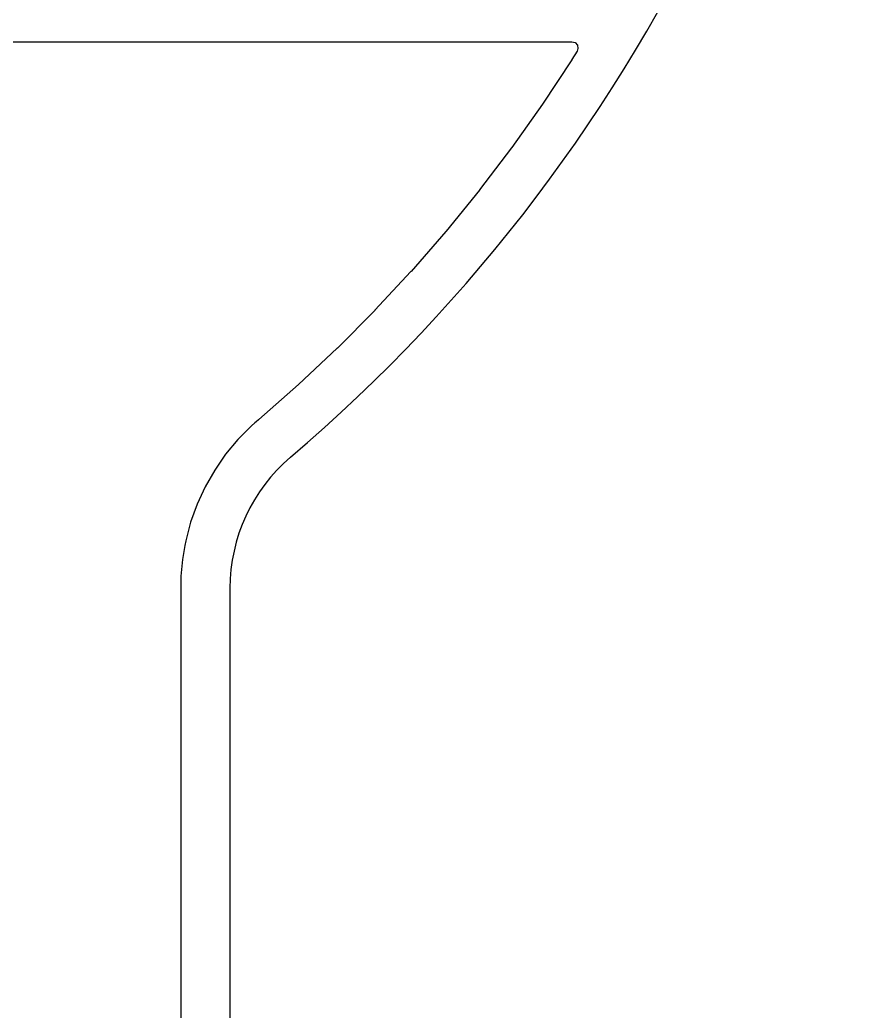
# Model space of a CAD drawing. Header units: millimetres. Extents: x -3894 to -3474, y -291 to 6.
# Drawn here: x -3792.33 to -3775.03, y -243.19 to -223.03 of the extents above; entities that cross this region are included whole.
import ezdxf

# ---------------------------------------------------------------- set-up
doc = ezdxf.new("R2010")
doc.units = ezdxf.units.MM
doc.layers.add('BLACK', color=7, linetype='Continuous')

msp = doc.modelspace()

# ---------------------------------------------------------------- linework, layer by layer
at = {"layer": 'BLACK', "linetype": 'Continuous'}
for p, q in [((-3811.786, -223.473), (-3781.098, -223.473)), ((-3781.098, -223.473), (-3781.031, -223.492)), ((-3781.031, -223.492), (-3780.985, -223.545)), ((-3780.985, -223.545), (-3780.976, -223.614)), ((-3780.993, -223.662), (-3781.101, -223.838)), ((-3780.976, -223.614), (-3780.993, -223.662)), ((-3781.103, -223.842), (-3781.696, -224.742)), ((-3781.101, -223.838), (-3781.103, -223.842)), ((-3781.699, -224.745), (-3782.322, -225.625)), ((-3781.696, -224.742), (-3781.699, -224.745)), ((-3782.322, -225.625), (-3782.324, -225.629)), ((-3782.324, -225.629), (-3782.976, -226.487)), ((-3782.978, -226.491), (-3783.659, -227.327)), ((-3782.976, -226.487), (-3782.978, -226.491)), ((-3783.661, -227.33), (-3784.369, -228.144)), ((-3783.659, -227.327), (-3783.661, -227.33)), ((-3784.372, -228.147), (-3785.106, -228.936)), ((-3784.369, -228.144), (-3784.372, -228.147)), ((-3785.109, -228.939), (-3785.869, -229.703)), ((-3785.106, -228.936), (-3785.109, -228.939)), ((-3785.872, -229.706), (-3786.657, -230.445)), ((-3785.869, -229.703), (-3785.872, -229.706)), ((-3786.66, -230.448), (-3787.469, -231.16)), ((-3786.657, -230.445), (-3786.66, -230.448)), ((-3787.545, -231.225), (-3787.619, -231.288)), ((-3787.522, -231.205), (-3787.545, -231.224)), ((-3787.545, -231.224), (-3787.545, -231.225)), ((-3787.476, -231.166), (-3787.522, -231.205)), ((-3787.522, -231.205), (-3787.522, -231.205)), ((-3787.471, -231.161), (-3787.476, -231.166)), ((-3787.469, -231.16), (-3787.471, -231.161)), ((-3787.619, -231.288), (-3787.893, -231.565)), ((-3787.619, -231.288), (-3787.619, -231.288)), ((-3787.893, -231.565), (-3788.142, -231.865)), ((-3788.142, -231.865), (-3788.364, -232.186)), ((-3788.364, -232.186), (-3788.558, -232.524)), ((-3788.558, -232.524), (-3788.722, -232.878)), ((-3788.722, -232.878), (-3788.854, -233.245)), ((-3788.722, -232.878), (-3788.722, -232.878)), ((-3788.854, -233.245), (-3788.954, -233.622)), ((-3788.854, -233.245), (-3788.854, -233.245)), ((-3788.954, -233.622), (-3788.971, -233.719)), ((-3788.971, -233.719), (-3789.021, -234.006)), ((-3789.021, -234.006), (-3789.051, -234.346)), ((-3789.051, -234.346), (-3789.055, -234.394)), ((-3789.055, -234.394), (-3789.055, -234.485)), ((-3789.055, -234.485), (-3789.055, -234.485)), ((-3789.055, -234.485), (-3789.055, -244.791)), ((-3788.055, -234.589), (-3788.055, -245.726))]:
    msp.add_line(p, q, dxfattribs=at)
at = {"layer": 'BLACK'}
for centre, radius, start, end in [((-3808.531, -206.409), 33.5, 310.393, 0), ((-3784.554, -234.589), 3.5, 130.3935, 180.0001)]:
    msp.add_arc(centre, radius, start, end, dxfattribs=at)

doc.saveas('drawing.dxf')
